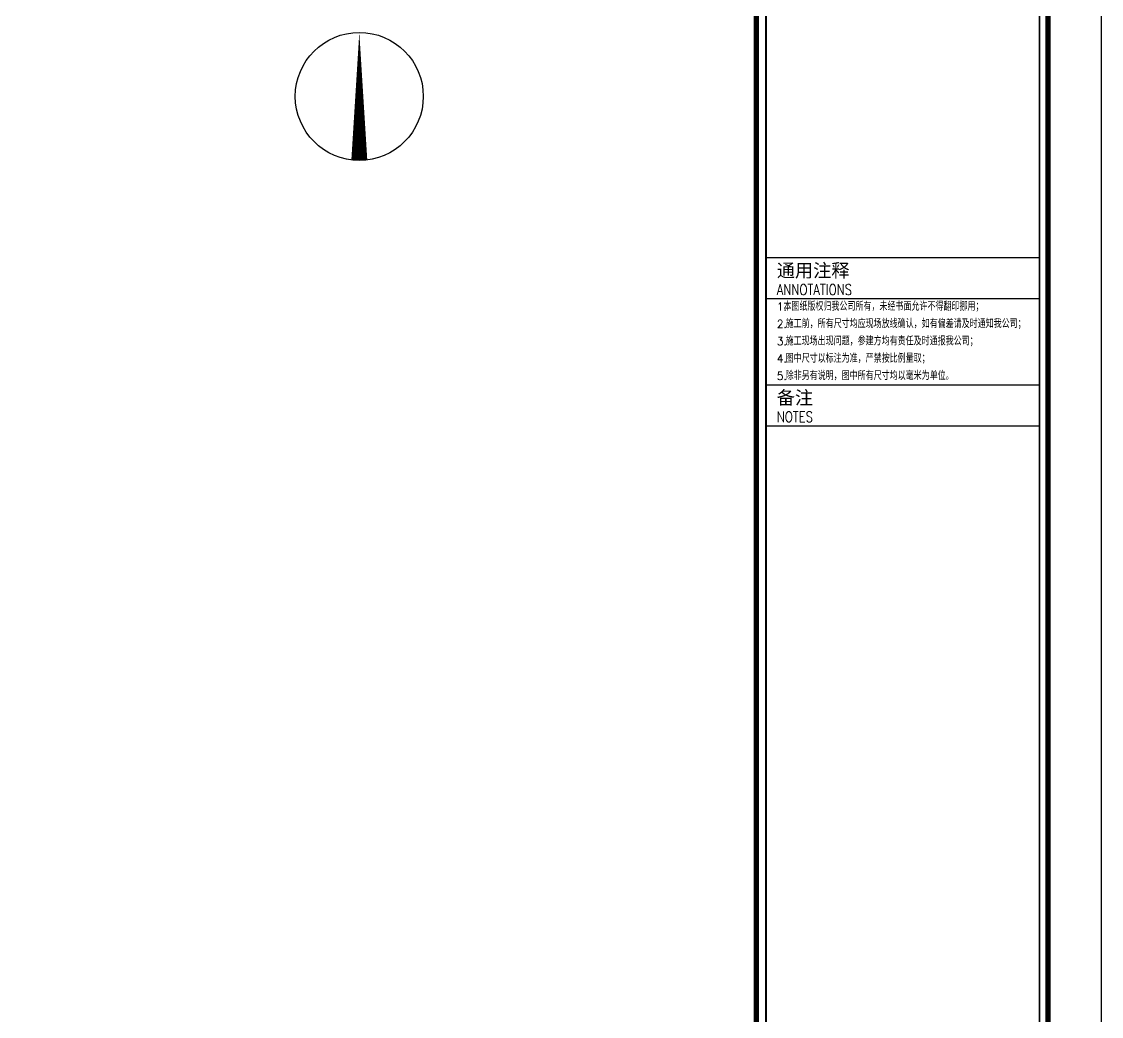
# Model space of a CAD drawing. Extents: x 815029915 to 815825525, y 579155098 to 579748855.
# Drawn here: x 815521617 to 815541863, y 579582582 to 579601237 of the extents above; entities that cross this region are included whole.
import ezdxf

# ---------------------------------------------------------------- set-up
doc = ezdxf.new("R2010")
doc.units = 0
doc.header["$LTSCALE"] = 100
doc.header["$MEASUREMENT"] = 0
for name, color, linetype in [('AXIS', 3, 'Continuous'), ('DIM_SYMB', 3, 'Continuous'), ('TK', 7, 'Continuous'), ('ZG-图框层', 4, 'Continuous'), ('zm', 1, 'Continuous')]:
    doc.layers.add(name, color=color, linetype=linetype)
doc.styles.add('_TCH_DIM_T3', font='SIMPLEX', dxfattribs={"width": 0.705882, "bigfont": 'GBCBIG'})
doc.styles.add('CCIAD-图框(标题项)', font='')
doc.styles.add('CCIAD-图框(版权说明)', font='txt.shx', dxfattribs={"width": 0.7, "bigfont": 'gbcbig.shx'})
doc.styles.get('CCIAD-图框(标题项)').set_extended_font_data('SimHei')
doc.dimstyles.new('_TCH_ARCH-100', dxfattribs={"dimscale": 100, "dimtxt": 2.975, "dimasz": 1, "dimexe": 2.5, "dimexo": 3, "dimgap": 1, "dimtad": 1, "dimdec": 0, "dimzin": 0, "dimdsep": 46, "dimtxsty": '_TCH_DIM_T3', "dimblk": 'ARCHTICK', "dimcen": 0.09, "dimclrt": 7, "dimazin": 2, "dimtfac": 1, "dimtdec": 0, "dimtix": 1, "dimtmove": 2, "dimatfit": 3, "dimfxl": 0, "dimtolj": 1, "dimtzin": 0, "dimarcsym": 0})

# ---------------------------------------------------------------- blocks, each defined once
blk = doc.blocks.new('CCIAD-TK-A0-图签')
at = {"layer": 'TK'}
blk.add_line((1177.39, 667.45), (1126.12, 667.45), dxfattribs=at)
at = {"layer": 'TK', "const_width": 1}
blk.add_lwpolyline([(1124.29, 10.46), (1124.29, 831)], dxfattribs=at)
at = {"layer": 'TK'}
for points in [[(1124.29, 10.46), (1179, 10.46), (1179, 831)], [(1126.12, 659.81), (1177.39, 659.81)], [(1126.12, 643.59), (1177.39, 643.59)], [(1126.12, 635.95), (1177.39, 635.95)]]:
    blk.add_lwpolyline(points, dxfattribs=at)
at = {"layer": 'TK', "const_width": 0.347}
blk.add_lwpolyline([(1126.12, 756.84), (1177.39, 756.84), (1177.39, 189.94), (1126.12, 189.94)], close=True, dxfattribs=at)
at = {"layer": 'TK'}
for s, height, style, p in [('通用注释', 2.5, 'CCIAD-图框(标题项)', (1128.13, 663.82)), ('1.', 1.5, 'CCIAD-图框(版权说明)', (1128.13, 657.54)), ('本图纸版权归我公司所有，未经书面允许不得翻印挪用；', 1.5, 'CCIAD-图框(版权说明)', (1129.39, 657.54)), ('2.', 1.5, 'CCIAD-图框(版权说明)', (1128.13, 654.29)), ('施工前，所有尺寸均应现场放线确认，如有偏差请及时通知我公司；', 1.5, 'CCIAD-图框(版权说明)', (1129.8, 654.29)), ('3.', 1.5, 'CCIAD-图框(版权说明)', (1128.13, 651.04)), ('施工现场出现问题，参建方均有责任及时通报我公司；', 1.5, 'CCIAD-图框(版权说明)', (1129.8, 651.04)), ('4.', 1.5, 'CCIAD-图框(版权说明)', (1128.13, 647.79)), ('图中尺寸以标注为准，严禁按比例量取；', 1.5, 'CCIAD-图框(版权说明)', (1129.8, 647.79)), ('5.', 1.5, 'CCIAD-图框(版权说明)', (1128.13, 644.54)), ('除非另有说明，图中所有尺寸均以毫米为单位。', 1.5, 'CCIAD-图框(版权说明)', (1129.8, 644.54)), ('备注', 2.5, 'CCIAD-图框(标题项)', (1128.13, 639.97))]:
    blk.add_text(s, height=height, dxfattribs=dict(at, style=style)).set_placement(p)
at = {"layer": 'TK', "style": 'CCIAD-图框(版权说明)', "width": 0.8}
for s, p in [('ANNOTATIONS', (1128.13, 660.48)), ('NOTES', (1128.13, 636.62))]:
    blk.add_text(s, height=2, dxfattribs=at).set_placement(p)
blk = doc.blocks.new('_ArchTick')
at = {"color": 0, "linetype": 'ByBlock', "const_width": 0.4}
blk.add_lwpolyline([(-0.5, -0.5), (0.5, 0.5)], dxfattribs=at)
blk = doc.blocks.new('*D413')
at = {"layer": 'AXIS', "color": 0, "lineweight": -2, "transparency": 16777216}
for p, q in [((815498008, 579597698), (815500306, 579599996)), ((815500129, 579599819), (815537606, 579562343)), ((815535485, 579560221), (815537783, 579562519))]:
    blk.add_line(p, q, dxfattribs=at)
at = {"layer": 'Defpoints', "color": 0, "transparency": 16777216}
for p in [(815497796, 579597486), (815537606, 579562343), (815535272, 579560009)]:
    blk.add_point(p, dxfattribs=at)
at = {"layer": 'AXIS', "color": 0, "lineweight": -2, "transparency": 16777216, "xscale": 100, "yscale": 100, "zscale": 100}
for p, rotation in [((815500129, 579599819), 135.0000000001822), ((815537606, 579562343), 315.0000000001822)]:
    blk.add_blockref('_ArchTick', p, dxfattribs=dict(at, rotation=rotation))
at = {"layer": 'AXIS', "color": 7, "transparency": 16777216, "insert": (815519044, 579581257), "char_height": 297.5, "attachment_point": 5, "rotation": 315, "style": '_TCH_DIM_T3'}
blk.add_mtext('\\A1;53000', dxfattribs=at)
blk = doc.blocks.new('ll')
at = {"layer": 'ZG-图框层'}
blk.add_lwpolyline([(815136770, 579524220), (815255670, 579524220), (815255670, 579608320), (815136770, 579608320)], close=True, dxfattribs=at)

msp = doc.modelspace()

# ---------------------------------------------------------------- linework, layer by layer
at = {"layer": 'DIM_SYMB'}
msp.add_lwpolyline([(815527949, 579598634.6, 300, 0, 0), (815527949, 579601034.6, 0, 0, 0)], format="xyseb", dxfattribs=at)
msp.add_circle((815527949, 579599834.6), 1200, dxfattribs=at)
at = {"layer": 'ZG-图框层'}
msp.add_lwpolyline([(815422962.6, 579530109.4), (815541862.6, 579530109.4), (815541862.6, 579614209.4), (815422962.6, 579614209.4)], close=True, dxfattribs=at)
at = {"layer": 'ZG-图框层', "const_width": 100}
msp.add_lwpolyline([(815425462.6, 579531109.4), (815540862.6, 579531109.4), (815540862.6, 579613209.4), (815425462.6, 579613209.4)], close=True, dxfattribs=at)

# ---------------------------------------------------------------- block references
at = {"layer": 'TK', "xscale": 100, "yscale": 100, "zscale": 100}
msp.add_blockref('CCIAD-TK-A0-图签', (815422962.6, 579530063.8), dxfattribs=at)
at = {"layer": 'zm', "color": 1}
msp.add_blockref('ll', (286192.5, 5889.5), dxfattribs=at)

# ---------------------------------------------------------------- dimensions: what is measured, and where the dimension line sits
at = {"layer": 'AXIS'}
dim = msp.add_aligned_dim(p1=(815497795.8, 579597485.7), p2=(815535272.5, 579560009.1), distance=3300, dimstyle='_TCH_ARCH-100', dxfattribs=at)
dim.commit()
dim.dimension.update_dxf_attribs({"geometry": '*D413', "text_midpoint": (815519043.5, 579581256.7)})

doc.saveas('drawing.dxf')
